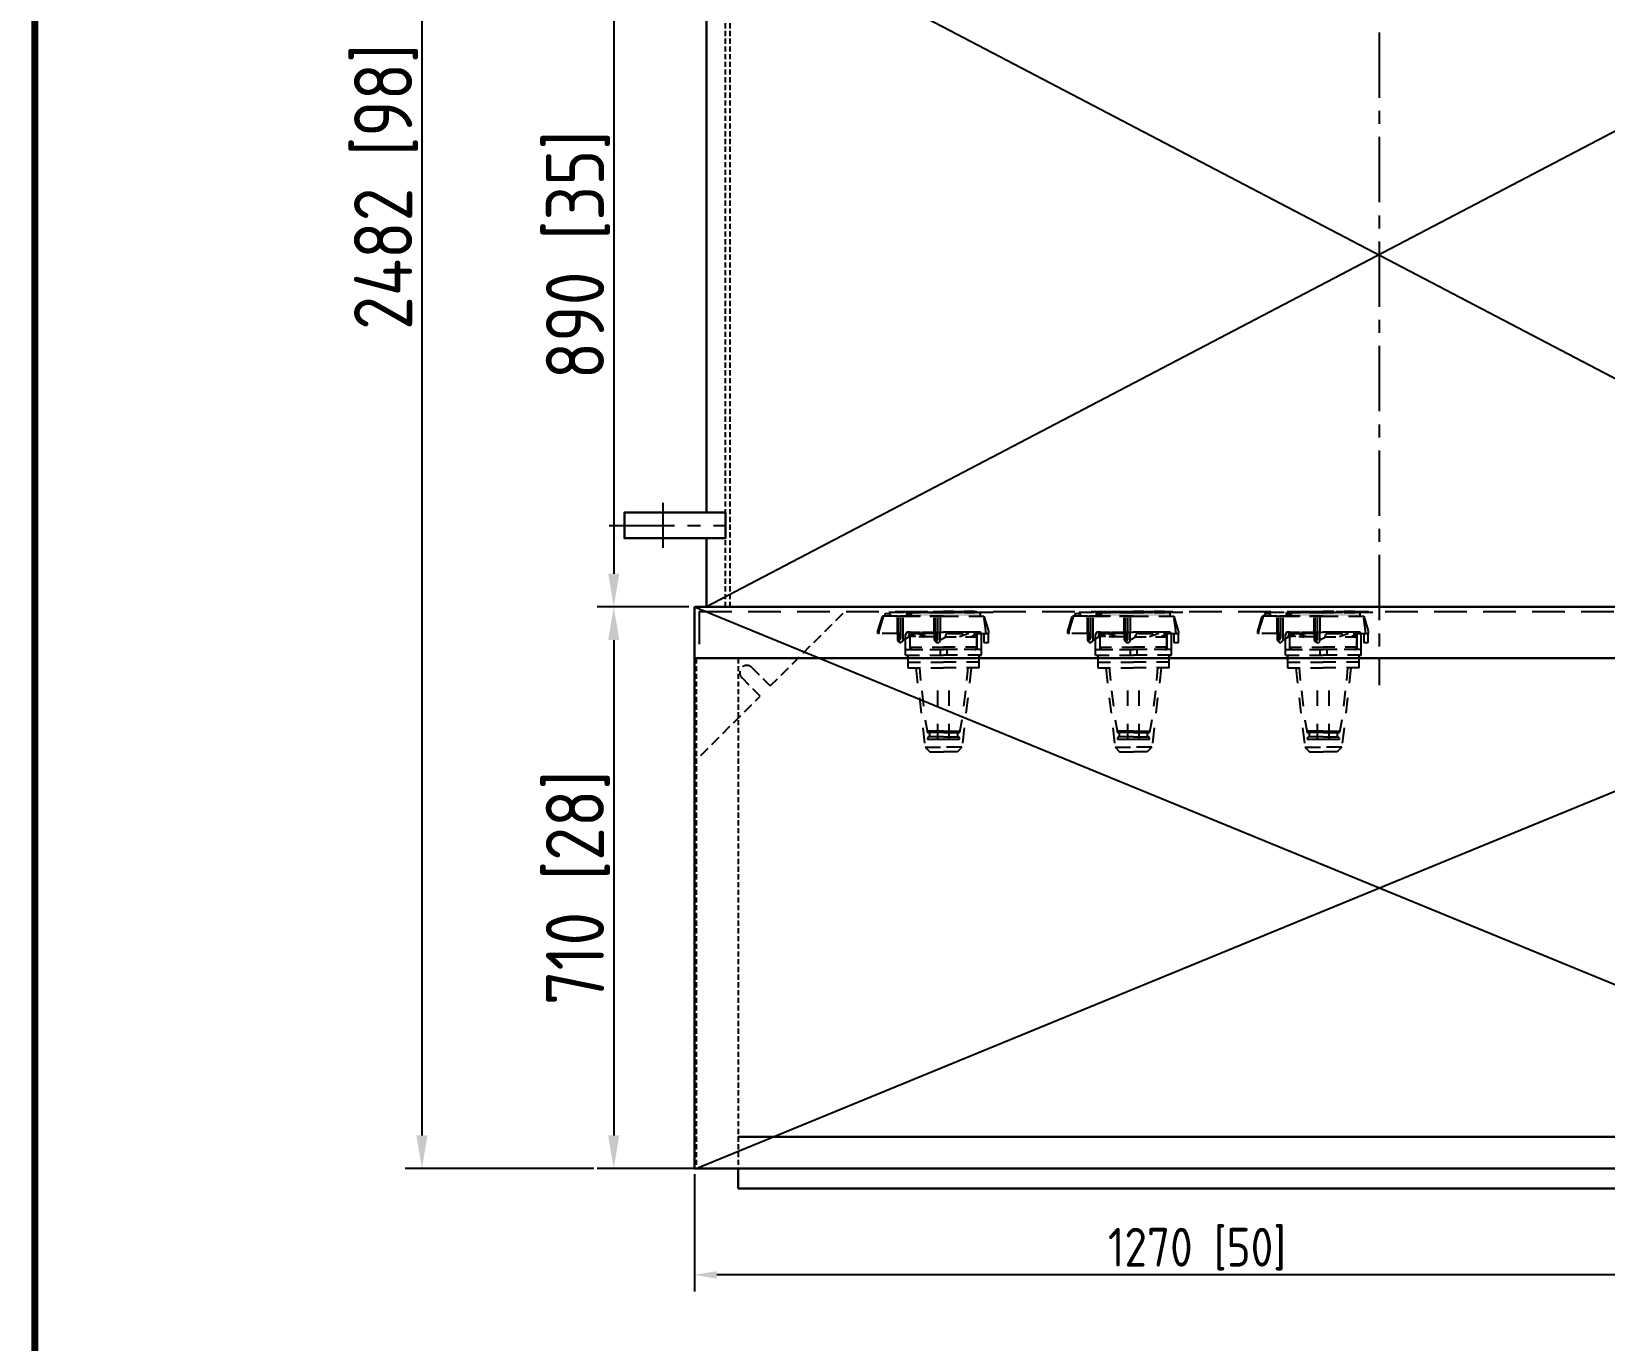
# Model space of a CAD drawing. Header units: inches. Extents: x 198356 to 209798, y -190593 to -183267.
# Drawn here: x 198993 to 200981, y -189057 to -187402 of the extents above; entities that cross this region are included whole.
import ezdxf

# ---------------------------------------------------------------- set-up
doc = ezdxf.new("R2010")
doc.units = ezdxf.units.IN
doc.header["$LTSCALE"] = 13
for name, pattern in [('CENTERX2', [101.6, 63.5, -12.7, 12.7, -12.7]), ('DASHED', [0.75, 0.5, -0.25]), ('HIDDEN', [9.525, 6.35, -3.175])]:
    doc.linetypes.add(name, pattern=pattern)
for name, color, linetype in [('1', 4, 'Continuous'), ('4虚线层', 6, 'DASHED'), ('粗实线', 4, 'Continuous'), ('虚线', 6, 'HIDDEN')]:
    doc.layers.add(name, color=color, linetype=linetype)
doc.layers.add('2细实线', color=3, linetype='Continuous', lineweight=20)
doc.layers.add('标注、文本', color=3, linetype='Continuous', lineweight=25)
doc.styles.get("Standard").update_dxf_attribs({"font": 'gbenor.shx', "bigfont": 'gbcbig.shx'})
doc.dimstyles.new('英寸 1-10', dxfattribs={"dimscale": 14, "dimtxt": 3.5, "dimasz": 2, "dimexe": 1.5, "dimexo": 0.5, "dimgap": 0.5, "dimtad": 1, "dimtoh": 1, "dimdec": 0, "dimdsep": 46, "dimtxsty": 'Standard', "dimcen": 2.5, "dimclrd": 3, "dimclre": 3, "dimclrt": 3, "dimadec": 0, "dimazin": 2, "dimtfac": 1, "dimtdec": 0, "dimtmove": 0, "dimatfit": 2, "dimfxl": 1, "dimarcsym": 0})

# ---------------------------------------------------------------- blocks, each defined once
blk = doc.blocks.new('*D101')
at = {"layer": '2细实线', "color": 3, "linetype": 'ByBlock', "lineweight": -2}
for p, q in [((204482.5, -183812.8), (204702.3, -183812.8)), ((204681.3, -183854.8), (204681.3, -185990.8)), ((204332.5, -186032.8), (204702.3, -186032.8)), ((201100.8, -188826.9), (201100.8, -188994.8)), ((199830.8, -188846.5), (199830.8, -188994.8)), ((201072.8, -188973.8), (199858.8, -188973.8))]:
    blk.add_line(p, q, dxfattribs=at)
at = {"layer": '2细实线', "color": 3, "linetype": 'ByBlock'}
for points in [[(204674.3, -183854.8), (204688.3, -183854.8), (204681.3, -183812.8)], [(204674.3, -185990.8), (204688.3, -185990.8), (204681.3, -186032.8)], [(199858.8, -188969.1), (199858.8, -188978.5), (199830.8, -188973.8)], [(201072.8, -188969.1), (201072.8, -188978.5), (201100.8, -188973.8)]]:
    blk.add_solid(points, dxfattribs=at)
at = {"layer": 'Defpoints', "color": 0, "linetype": 'ByBlock'}
for p in [(204475.5, -183812.8), (204325.5, -186032.8), (204681.3, -186032.8), (201100.8, -188819.9), (199830.8, -188839.5), (199830.8, -188973.8)]:
    blk.add_point(p, dxfattribs=at)
at = {"layer": '2细实线', "color": 3, "linetype": 'ByBlock', "insert": (204636.1, -185152.3), "char_height": 73.5, "attachment_point": 5, "rotation": 90}
blk.add_mtext('2220 [87]', dxfattribs=at)
at = {"layer": '2细实线', "color": 3, "linetype": 'ByBlock', "insert": (200465.8, -188941.3), "char_height": 49, "attachment_point": 5}
blk.add_mtext('1270 [50]', dxfattribs=at)
blk = doc.blocks.new('*D120')
at = {"layer": '2细实线', "color": 3, "linetype": 'ByBlock', "lineweight": -2}
for p, q in [((199869.7, -187239.5), (199707.7, -187239.5)), ((199728.7, -187281.5), (199728.7, -188087.5)), ((199823.8, -188129.5), (199707.7, -188129.5))]:
    blk.add_line(p, q, dxfattribs=at)
at = {"layer": '2细实线', "color": 3, "linetype": 'ByBlock'}
for points in [[(199721.7, -187281.5), (199735.7, -187281.5), (199728.7, -187239.5)], [(199721.7, -188087.5), (199735.7, -188087.5), (199728.7, -188129.5)]]:
    blk.add_solid(points, dxfattribs=at)
at = {"layer": 'Defpoints', "color": 0, "linetype": 'ByBlock'}
for p in [(199876.7, -187239.5), (199728.7, -188129.5), (199830.8, -188129.5)]:
    blk.add_point(p, dxfattribs=at)
at = {"layer": '2细实线', "color": 3, "linetype": 'ByBlock', "insert": (199683.5, -187684.5), "char_height": 73.5, "attachment_point": 5, "rotation": 90}
blk.add_mtext('890 [35]', dxfattribs=at)
blk = doc.blocks.new('A$C732158F3')
at = {"layer": '4虚线层', "ltscale": 3}
h = blk.add_hatch(color=256, dxfattribs=at)
h.dxf.hatch_style = 2
h.paths.add_polyline_path([(7.3, 129.5), (7.3, 82.9), (11.6, 82.9)])
h = blk.add_hatch(color=256, dxfattribs=at)
h.dxf.hatch_style = 2
h.paths.add_polyline_path([(7.3, 129.5), (11.6, 129.5), (11.6, 82.9)])
h = blk.add_hatch(color=256, dxfattribs=at)
h.dxf.hatch_style = 2
h.paths.add_polyline_path([(7.3, 82.9), (7.3, 43.6), (11.6, 43.6)])
h = blk.add_hatch(color=256, dxfattribs=at)
h.dxf.hatch_style = 2
h.paths.add_polyline_path([(7.3, 82.9), (11.6, 82.9), (11.6, 43.6)])
h = blk.add_hatch(color=256, dxfattribs=at)
h.dxf.hatch_style = 2
h.paths.add_polyline_path([(7.3, 43.6), (7.3, 36.4), (11.6, 36.4)])
h = blk.add_hatch(color=256, dxfattribs=at)
h.dxf.hatch_style = 2
h.paths.add_polyline_path([(7.3, 43.6), (11.6, 43.6), (11.6, 36.4)])
for points in [[(11.6, 133.9), (30.6, 139.7), (33.5, 139.7)], [(33.5, 133.9), (45.1, 133.9), (45.1, 139.7), (33.5, 139.7)], [(33.5, 120.8), (33.5, 139.7)], [(5.8, 122.2), (5.8, 109.1)], [(7.3, 129.5), (7.3, 112)], [(7.3, 109.1), (7.3, 122.2)], [(11.6, 114.9), (11.6, 133.9)], [(61.1, 130.9), (53.8, 130.9), (34.9, 130.9), (32, 129.5), (32, 128), (32, 125.1), (34.9, 125.1)], [(53.8, 122.2), (53.8, 123.7), (50.9, 125.1), (33.5, 125.1)], [(53.8, 122.2), (53.8, 123.7), (50.9, 125.1), (33.5, 125.1)], [(37.8, 110.6), (37.8, 125.1)], [(50.9, 125.1), (50.9, 110.6)], [(50.9, 125.1), (50.9, 110.6)], [(53.8, 122.2), (53.8, 109.1)], [(53.8, 122.2), (53.8, 109.1)], [(77.1, 128), (61.1, 128), (61.1, 130.9)], [(61.1, 130.9), (61.1, 113.5)], [(77.1, 128), (77.1, 112)], [(7.3, 100.4), (7.3, 82.9)], [(33.5, 88.8), (33.5, 107.7)], [(53.8, 100.4), (53.8, 82.9)], [(61.1, 100.4), (61.1, 82.9)], [(75.7, 117.8), (77.1, 117.8)], [(142.6, 106.2), (158.6, 103.3)], [(152.8, 109.1), (177.5, 106.2)], [(158.6, 103.3), (160, 100.4), (161.5, 100.4), (163, 100.4), (164.4, 101.8)], [(165.9, 103.3), (164.4, 101.8)], [(167.3, 101.8), (167.3, 103.3), (165.9, 103.3)], [(177.5, 106.2), (183.3, 100.4), (183.3, 82.9)], [(5.8, 96), (5.8, 82.9)], [(5.8, 69.8), (5.8, 82.9)], [(7.3, 65.5), (7.3, 82.9)], [(11.6, 65.5), (11.6, 82.9)], [(11.6, 81.5), (11.6, 80), (13.1, 78.6), (33.5, 78.6)], [(32, 98.9), (32, 82.9)], [(32, 66.9), (32, 82.9)], [(33.5, 88.8), (33.5, 87.3), (34.9, 85.8)], [(34.9, 85.8), (39.3, 84.4), (42.2, 78.6)], [(37.8, 84.4), (37.8, 98.9)], [(50.9, 97.5), (50.9, 82.9)], [(50.9, 97.5), (50.9, 82.9)], [(50.9, 68.4), (50.9, 82.9)], [(53.8, 96), (53.8, 82.9)], [(53.8, 96), (53.8, 82.9)], [(53.8, 65.5), (53.8, 82.9)], [(53.8, 69.8), (53.8, 82.9)], [(61.1, 65.5), (61.1, 82.9)], [(69.8, 98.9), (69.8, 82.9)], [(69.8, 66.9), (69.8, 82.9)], [(77.1, 98.9), (77.1, 82.9)], [(77.1, 66.9), (77.1, 82.9)], [(125.1, 90.2), (97.5, 90.2)], [(167.3, 90.2), (138.2, 90.2)], [(165.9, 62.6), (167.3, 62.6), (167.3, 64), (167.3, 82.9)], [(177.5, 59.7), (183.3, 65.5), (183.3, 82.9)], [(11.6, 78.6), (11.6, 77.1), (13.1, 75.7)], [(11.6, 75.7), (11.6, 74.2), (13.1, 72.7)], [(13.1, 71.3), (11.6, 71.3), (11.6, 69.8)], [(42.2, 72.7), (42.2, 74.2), (42.2, 75.7), (39.3, 75.7), (33.5, 75.7)], [(33.5, 75.7), (33.5, 72.7)], [(37.8, 71.3), (37.8, 40.7), (33.5, 40.7), (36.4, 40.7)], [(50.9, 40.7), (33.5, 40.7), (33.5, 71.3)], [(45.1, 77.1), (43.6, 78.6), (42.2, 78.6)], [(42.2, 71.3), (43.6, 72.7), (45.1, 74.2)], [(125.1, 75.7), (97.5, 75.7)], [(167.3, 75.7), (138.2, 75.7)], [(142.6, 59.7), (158.6, 62.6)], [(152.8, 56.7), (177.5, 59.7)], [(164.4, 64), (163, 65.5), (161.5, 65.5), (160, 65.5), (158.6, 62.6)], [(165.9, 62.6), (164.4, 64)], [(165.9, 62.6), (165.9, 64)], [(7.3, 56.7), (7.3, 43.6)], [(7.3, 36.4), (7.3, 53.8)], [(11.6, 53.8), (11.6, 36.4)], [(53.8, 40.7), (34.9, 40.7), (32, 40.7), (32, 37.8)], [(33.5, 40.7), (33.5, 39.3), (34.9, 39.3)], [(50.9, 40.7), (50.9, 55.3)], [(50.9, 40.7), (53.8, 42.2), (53.8, 43.6)], [(53.8, 43.6), (53.8, 56.7)], [(61.1, 34.9), (61.1, 52.4)], [(69.8, 37.8), (69.8, 53.8)], [(77.1, 37.8), (77.1, 53.8)], [(11.6, 21.8), (11.6, 32)], [(11.6, 32), (11.6, 29.1), (13.1, 29.1)], [(11.6, 29.1), (11.6, 27.6), (13.1, 26.2)], [(13.1, 24.7), (11.6, 24.7), (11.6, 21.8), (11.6, 5.8)], [(32, 37.8), (32, 36.4), (34.9, 34.9)], [(42.2, 26.2), (42.2, 27.6), (39.3, 29.1), (33.5, 29.1)], [(34.9, 39.3), (39.3, 37.8), (42.2, 32)], [(61.1, 34.9), (53.8, 34.9), (34.9, 34.9)], [(45.1, 29.1), (43.6, 30.6), (42.2, 32)], [(42.2, 24.7), (43.6, 26.2), (45.1, 27.6)], [(11.6, 16), (8.7, 16), (8.7, 8.7), (11.6, 8.7)], [(33.5, 1.5), (30.6, 1.5), (11.6, 7.3)], [(33.5, 1.5), (33.5, 0), (30.6, 0), (11.6, 5.8)]]:
    blk.add_lwpolyline(points, dxfattribs=at)
blk.add_lwpolyline([(11.6, 34.9), (11.6, 32)], close=True, dxfattribs=at)
for points in [[(0, 145.5), (0, 145.5), (0, 120.8), (0, 120.8)], [(7.3, 145.5), (7.3, 145.5), (7.3, 120.8), (7.3, 120.8)], [(7.3, 122.2), (7.3, 122.2), (5.8, 122.2), (5.8, 122.2)], [(11.6, 129.5), (11.6, 129.5), (7.3, 129.5), (7.3, 129.5)], [(33.5, 136.8), (33.5, 136.8), (11.6, 133.9), (11.6, 133.9)], [(32, 128), (32, 128), (32, 129.5), (32, 129.5)], [(32, 128), (32, 128), (32, 112), (32, 112)], [(37.8, 117.8), (37.8, 117.8), (33.5, 125.1), (33.5, 125.1)], [(34.9, 125.1), (34.9, 125.1), (53.8, 125.1), (53.8, 125.1)], [(37.8, 120.8), (37.8, 120.8), (36.4, 125.1), (36.4, 125.1)], [(53.8, 130.9), (53.8, 130.9), (53.8, 113.5), (53.8, 113.5)], [(69.8, 128), (69.8, 128), (69.8, 112), (69.8, 112)], [(0, 107.7), (0, 107.7), (0, 82.9), (0, 82.9)], [(7.3, 107.7), (7.3, 107.7), (7.3, 82.9), (7.3, 82.9)], [(11.6, 82.9), (11.6, 82.9), (11.6, 101.8), (11.6, 101.8)], [(32, 112), (32, 112), (32, 82.9), (32, 82.9)], [(33.5, 114.9), (33.5, 114.9), (37.8, 103.3), (37.8, 103.3)], [(77.1, 117.8), (77.1, 117.8), (103.3, 114.9), (103.3, 114.9)], [(77.1, 113.5), (77.1, 113.5), (93.1, 112), (93.1, 112)], [(106.2, 110.6), (106.2, 110.6), (130.9, 107.7), (130.9, 107.7)], [(114.9, 113.5), (114.9, 113.5), (139.7, 110.6), (139.7, 110.6)], [(157.1, 82.9), (157.1, 82.9), (157.1, 104.8), (157.1, 104.8)], [(158.6, 82.9), (158.6, 82.9), (158.6, 103.3), (158.6, 103.3)], [(164.4, 82.9), (164.4, 82.9), (164.4, 101.8), (164.4, 101.8)], [(167.3, 82.9), (167.3, 82.9), (167.3, 101.8), (167.3, 101.8)], [(177.5, 106.2), (177.5, 106.2), (177.5, 82.9), (177.5, 82.9)], [(7.3, 82.9), (7.3, 82.9), (7.3, 96), (7.3, 96)], [(7.3, 82.9), (7.3, 82.9), (7.3, 69.8), (7.3, 69.8)], [(11.6, 82.9), (11.6, 82.9), (11.6, 65.5), (11.6, 65.5)], [(32, 55.3), (32, 55.3), (32, 82.9), (32, 82.9)], [(53.8, 87.3), (53.8, 87.3), (61.1, 87.3), (61.1, 87.3)], [(157.1, 82.9), (157.1, 82.9), (157.1, 62.6), (157.1, 62.6)], [(158.6, 82.9), (158.6, 82.9), (158.6, 62.6), (158.6, 62.6)], [(164.4, 82.9), (164.4, 82.9), (164.4, 64), (164.4, 64)], [(177.5, 59.7), (177.5, 59.7), (177.5, 82.9), (177.5, 82.9)], [(0, 71.3), (0, 71.3), (0, 46.6), (0, 46.6)], [(7.3, 71.3), (7.3, 71.3), (7.3, 46.6), (7.3, 46.6)], [(33.5, 75.7), (33.5, 75.7), (13.1, 75.7), (13.1, 75.7)], [(33.5, 72.7), (33.5, 72.7), (13.1, 72.7), (13.1, 72.7)], [(33.5, 71.3), (33.5, 71.3), (13.1, 71.3), (13.1, 71.3)], [(42.2, 78.6), (42.2, 78.6), (33.5, 78.6), (33.5, 78.6)], [(33.5, 75.7), (33.5, 75.7), (33.5, 72.7), (33.5, 72.7)], [(33.5, 72.7), (33.5, 72.7), (42.2, 72.7), (42.2, 72.7)], [(33.5, 71.3), (33.5, 71.3), (42.2, 71.3), (42.2, 71.3)], [(33.5, 71.3), (33.5, 71.3), (33.5, 40.7), (33.5, 40.7)], [(33.5, 50.9), (33.5, 50.9), (37.8, 62.6), (37.8, 62.6)], [(45.1, 74.2), (45.1, 74.2), (45.1, 77.1), (45.1, 77.1)], [(53.8, 78.6), (53.8, 78.6), (61.1, 78.6), (61.1, 78.6)], [(5.8, 43.6), (5.8, 43.6), (5.8, 56.7), (5.8, 56.7)], [(7.3, 43.6), (7.3, 43.6), (5.8, 43.6), (5.8, 43.6)], [(11.6, 34.9), (11.6, 34.9), (11.6, 52.4), (11.6, 52.4)], [(32, 37.8), (32, 37.8), (32, 53.8), (32, 53.8)], [(37.8, 48), (37.8, 48), (33.5, 40.7), (33.5, 40.7)], [(37.8, 45.1), (37.8, 45.1), (36.4, 40.7), (36.4, 40.7)], [(37.8, 56.7), (37.8, 56.7), (37.8, 58.2), (37.8, 58.2)], [(53.8, 34.9), (53.8, 34.9), (53.8, 52.4), (53.8, 52.4)], [(77.1, 52.4), (77.1, 52.4), (93.1, 53.8), (93.1, 53.8)], [(77.1, 48), (77.1, 48), (103.3, 50.9), (103.3, 50.9)], [(106.2, 55.3), (106.2, 55.3), (130.9, 58.2), (130.9, 58.2)], [(114.9, 52.4), (114.9, 52.4), (139.7, 55.3), (139.7, 55.3)], [(0, 33.5), (0, 33.5), (0, 8.7), (0, 8.7)], [(11.6, 36.4), (11.6, 36.4), (7.3, 36.4), (7.3, 36.4)], [(7.3, 33.5), (7.3, 33.5), (7.3, 8.7), (7.3, 8.7)], [(11.6, 32), (11.6, 32), (13.1, 32), (13.1, 32)], [(33.5, 32), (33.5, 32), (13.1, 32), (13.1, 32)], [(33.5, 29.1), (33.5, 29.1), (13.1, 29.1), (13.1, 29.1)], [(33.5, 26.2), (33.5, 26.2), (13.1, 26.2), (13.1, 26.2)], [(33.5, 24.7), (33.5, 24.7), (13.1, 24.7), (13.1, 24.7)], [(42.2, 32), (42.2, 32), (33.5, 32), (33.5, 32)], [(33.5, 29.1), (33.5, 29.1), (33.5, 26.2), (33.5, 26.2)], [(33.5, 26.2), (33.5, 26.2), (42.2, 26.2), (42.2, 26.2)], [(33.5, 24.7), (33.5, 24.7), (42.2, 24.7), (42.2, 24.7)], [(33.5, 24.7), (33.5, 24.7), (33.5, 0), (33.5, 0)], [(45.1, 27.6), (45.1, 27.6), (45.1, 29.1), (45.1, 29.1)], [(61.1, 37.8), (61.1, 37.8), (77.1, 37.8), (77.1, 37.8)]]:
    blk.add_open_spline(points, degree=3, dxfattribs=at)
blk = doc.blocks.new('*D117')
at = {"layer": '2细实线', "color": 3, "linetype": 'ByBlock', "lineweight": -2}
for p, q in [((199823.8, -188129.5), (199707.7, -188129.5)), ((199728.7, -188171.5), (199728.7, -188797.5)), ((199855.6, -188839.5), (199707.7, -188839.5))]:
    blk.add_line(p, q, dxfattribs=at)
at = {"layer": '2细实线', "color": 3, "linetype": 'ByBlock'}
for points in [[(199721.7, -188171.5), (199735.7, -188171.5), (199728.7, -188129.5)], [(199721.7, -188797.5), (199735.7, -188797.5), (199728.7, -188839.5)]]:
    blk.add_solid(points, dxfattribs=at)
at = {"layer": 'Defpoints', "color": 0, "linetype": 'ByBlock'}
for p in [(199830.8, -188129.5), (199728.7, -188839.5), (199862.6, -188839.5)]:
    blk.add_point(p, dxfattribs=at)
at = {"layer": '2细实线', "color": 3, "linetype": 'ByBlock', "insert": (199683.4, -188484.5), "char_height": 73.5, "attachment_point": 5, "rotation": 90}
blk.add_mtext('710 [28]', dxfattribs=at)
blk = doc.blocks.new('*D128')
at = {"layer": '2细实线', "color": 3, "linetype": 'ByBlock', "lineweight": -2}
for p, q in [((200043.8, -186357.5), (199465.3, -186357.5)), ((199486.3, -186399.5), (199486.3, -188797.5)), ((199703.7, -188839.5), (199465.3, -188839.5))]:
    blk.add_line(p, q, dxfattribs=at)
at = {"layer": '2细实线', "color": 3, "linetype": 'ByBlock'}
for points in [[(199479.3, -186399.5), (199493.3, -186399.5), (199486.3, -186357.5)], [(199479.3, -188797.5), (199493.3, -188797.5), (199486.3, -188839.5)]]:
    blk.add_solid(points, dxfattribs=at)
at = {"layer": 'Defpoints', "color": 0, "linetype": 'ByBlock'}
for p in [(200050.8, -186357.5), (199486.3, -188839.5), (199710.7, -188839.5)]:
    blk.add_point(p, dxfattribs=at)
at = {"layer": '2细实线', "color": 3, "linetype": 'ByBlock', "insert": (199441, -187598.5), "char_height": 73.5, "attachment_point": 5, "rotation": 90}
blk.add_mtext('2482 [98]', dxfattribs=at)

msp = doc.modelspace()

# ---------------------------------------------------------------- linework, layer by layer
at = {"layer": '1', "color": 1, "linetype": 'CENTERX2', "lineweight": -3, "ltscale": 0.1}
for p, q in [((200695.829, -187403.487), (200695.829, -188228.359)), ((199791.292, -188054.855), (199791.292, -187998.124)), ((199722.861, -188026.49), (199869.829, -188026.49))]:
    msp.add_line(p, q, dxfattribs=at)
at = {"layer": '1', "const_width": 8.634}
msp.add_lwpolyline([(198997.156, -190321.999), (208469.476, -190321.999), (208469.476, -183513.769), (198997.156, -183513.769), (198997.156, -190321.999)], dxfattribs=at)
at = {"layer": '4虚线层'}
for p, q in [((199869.829, -188129.487), (199869.829, -187263.487)), ((199875.829, -188129.487), (199875.829, -187269.487)), ((199832.829, -188194.487), (199832.829, -188839.487)), ((199885.829, -188194.487), (199885.829, -188839.487))]:
    msp.add_line(p, q, dxfattribs=at)
at = {"layer": '4虚线层', "ltscale": 2}
for p, q in [((199926.548, -188229.478), (200020.54, -188135.487)), ((199913.82, -188242.206), (199890.486, -188218.872)), ((199926.548, -188229.478), (199903.214, -188206.144)), ((199838.829, -188317.198), (199913.82, -188242.206))]:
    msp.add_line(p, q, dxfattribs=at)
msp.add_arc((199896.85, -188212.508), 9, 45, 225, dxfattribs=at)
at = {"layer": '标注、文本', "ltscale": 16.7707}
for p, q in [((199845.829, -187239.487), (201545.829, -188129.487)), ((201545.829, -187239.487), (199845.829, -188129.487))]:
    msp.add_line(p, q, dxfattribs=at)
at = {"layer": '标注、文本', "color": 4, "lineweight": 30}
for p, q in [((199845.829, -188010.19), (199845.829, -187388.784)), ((199845.829, -188129.487), (199845.829, -188042.789)), ((199830.829, -188129.487), (201560.829, -188129.487)), ((199830.829, -188129.487), (199830.829, -188194.487)), ((199830.829, -188194.487), (201560.829, -188194.487)), ((199830.829, -188839.487), (201560.829, -188839.487)), ((199830.829, -188839.487), (201560.829, -188839.487)), ((199830.829, -188839.487), (201560.829, -188839.487))]:
    msp.add_line(p, q, dxfattribs=at)
at = {"layer": '标注、文本'}
for p, q in [((199830.829, -188129.487), (201560.829, -188839.487)), ((199832.829, -188839.487), (201560.829, -188129.487))]:
    msp.add_line(p, q, dxfattribs=at)
at = {"layer": '粗实线', "lineweight": 30}
for p, q in [((199830.829, -188194.487), (199830.829, -188839.487)), ((199885.829, -188799.487), (201510.829, -188799.487)), ((199830.829, -188839.487), (201560.829, -188839.487)), ((199885.829, -188839.487), (199885.829, -188864.487)), ((199885.829, -188864.487), (201089.876, -188864.487))]:
    msp.add_line(p, q, dxfattribs=at)
msp.add_lwpolyline([(199869.829, -188010.19), (199869.829, -188042.789), (199742.229, -188042.789), (199742.229, -188010.19)], close=True, dxfattribs=at)
msp.add_lwpolyline([(199869.829, -188010.19), (199869.829, -188042.789), (199742.229, -188042.789), (199742.229, -188010.19)], close=True, dxfattribs=at)
at = {"layer": '虚线', "ltscale": 0.5}
for q in [(201554.829, -188135.487), (199836.829, -188194.487)]:
    msp.add_line((199836.829, -188135.487), q, dxfattribs=at)

# ---------------------------------------------------------------- block references
at = {"layer": '标注、文本', "rotation": 270}
for p in [(200062.545, -188129.487), (200302.545, -188129.487), (200542.545, -188129.487)]:
    msp.add_blockref('A$C732158F3', p, dxfattribs=at)

# ---------------------------------------------------------------- dimensions: what is measured, and where the dimension line sits
at = {"layer": '2细实线', "linetype": 'ByBlock'}
dim = msp.add_linear_dim(base=(204681.343, -186032.802), p1=(204475.464, -183812.807), p2=(204325.464, -186032.802), angle=90, dimstyle='英寸 1-10', override={"dimtxt": 5.25, "dimasz": 3}, dxfattribs=at)
dim.commit()
dim.dimension.update_dxf_attribs({"geometry": '*D101', "text_midpoint": (204681.343, -185152.306), "dimtype": 160})
dim = msp.add_linear_dim(base=(199830.829, -188973.785), p1=(201100.829, -188819.91), p2=(199830.829, -188839.487), dimstyle='英寸 1-10', dxfattribs=at)
dim.commit()
dim.dimension.update_dxf_attribs({"geometry": '*D101', "text_midpoint": (200465.829, -188941.264)})
for base, p1, p2, picture, middle in [((199486.315, -188839.487), (200050.829, -186357.487), (199710.718, -188839.487), '*D128', (199441.034, -187598.487)), ((199728.718, -188129.487), (199876.716, -187239.487), (199830.829, -188129.487), '*D120', (199683.451, -187684.487)), ((199728.718, -188839.487), (199830.829, -188129.487), (199862.609, -188839.487), '*D117', (199683.436, -188484.487))]:
    dim = msp.add_linear_dim(base=base, p1=p1, p2=p2, angle=90, dimstyle='英寸 1-10', override={"dimtxt": 5.25, "dimasz": 3}, dxfattribs=at)
    dim.commit()
    dim.dimension.update_dxf_attribs({"geometry": picture, "text_midpoint": middle})

doc.saveas('drawing.dxf')
